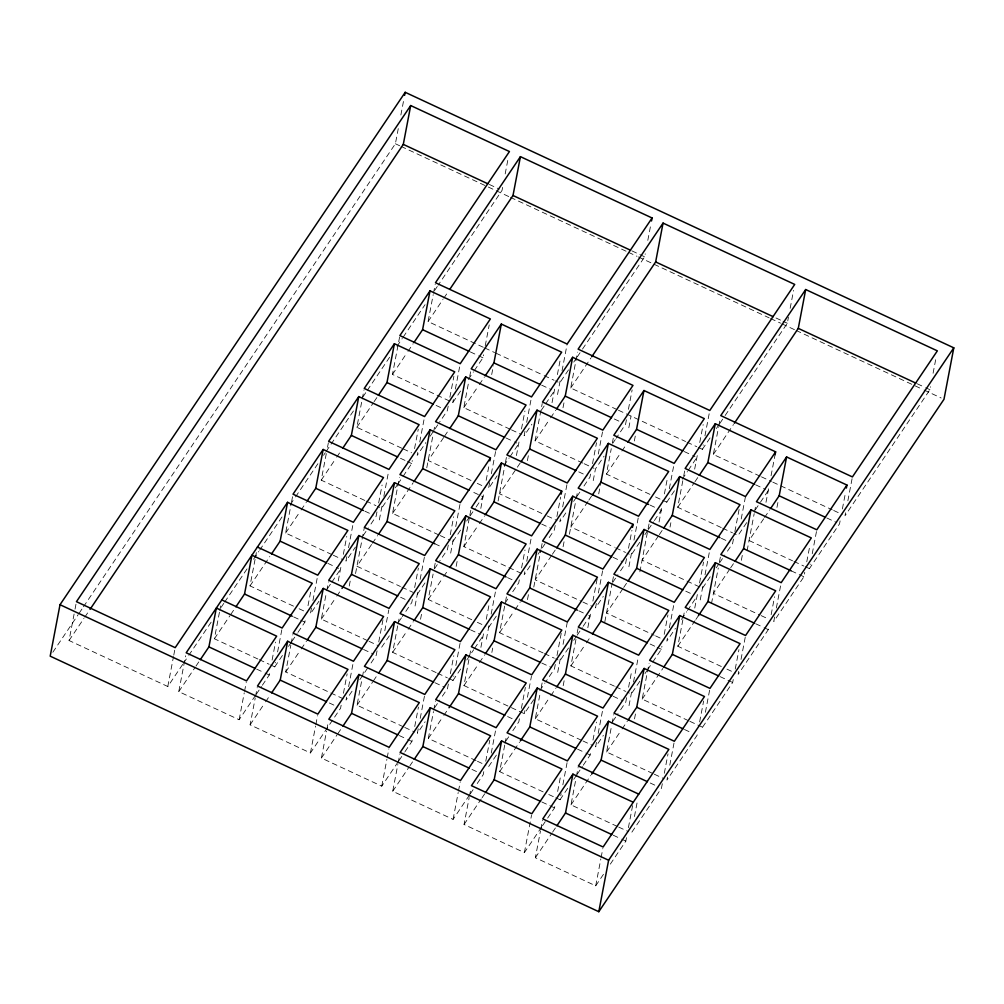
<?xml version="1.0" encoding="UTF-8"?>
<svg xmlns="http://www.w3.org/2000/svg" width="1004" height="1004" viewBox="0 0 1004 1004"><rect width="100%" height="100%" fill="white"/><g stroke="black" fill="none" stroke-linecap="round" stroke-linejoin="round"><path stroke-width="0.75" stroke-dasharray="5 3.75" d="M355.554 573.522L364.352 527.414M415.066 606.002L418.128 589.863M486.388 639.222L489.161 624.576M557.697 672.442L560.483 657.796M629.019 705.661L632.081 689.522M182.665 664.435L167.793 686.51L69.05 640.514L74.748 610.633M75.036 609.139L76.455 601.672M167.793 686.51L173.491 656.629M173.78 655.135L174.922 649.161M255.48 695.446L239.128 719.73L178.775 691.618L185.614 655.775M257.902 659.026L214.392 638.757L219.525 611.875M219.813 610.382L220.667 605.901M293.519 606.152L250.009 585.897L255.141 559.002M255.43 557.509L256.56 551.535M239.128 719.73L244.248 692.848M244.537 691.354L246.244 682.394M331.922 554.597L285.613 533.024L291.311 503.142M291.599 501.649L293.03 494.181M327.655 727.385L310.437 752.95L250.096 724.838L255.229 697.956M255.505 696.462L257.225 687.502M262.37 685.23L269.26 675.002L270.114 670.521M272.109 660.067L275.523 642.133M270.528 664.912L274.745 666.869L275.598 662.389M277.593 651.935L281.86 629.521M364.741 500.419L321.23 480.15L326.363 453.268M327.505 447.295L328.358 442.814M343.255 698.784L285.713 671.977L290.846 645.095M291.122 643.602L292.829 634.628M83.495 606.742L395.388 143.76L398.274 128.625M400.872 115.008L403.759 99.873M297.987 632.357L304.877 622.129L305.442 619.142M308.015 605.701L311.14 589.273M311.491 608.022L310.361 613.996L318.971 601.22M312.922 600.555L317.477 576.66M401.751 448.211L356.847 427.29L361.98 400.395M362.256 398.902L363.975 389.941M367.64 640.677L321.33 619.117L326.451 592.222M326.739 590.728L328.446 581.768M338.26 580.914L341.059 566.281M343.343 554.333L346.756 536.4M346.819 556.643L345.966 561.123L355.429 547.067M348.526 547.682L353.383 522.293M310.437 752.95L315.57 726.068M315.858 724.574L317.565 715.614M349.241 586.035L350.358 580.199M460.56 391.033L452.804 402.529L392.464 374.417L399.592 337.08M398.111 761.885L381.758 786.17L321.418 758.058L326.538 731.176M326.827 729.682L328.245 722.215M376.952 511.914L376.098 516.395L369.208 526.623M378.659 502.954L382.085 485.032M341.147 705.235L340.582 708.222L328.521 726.118M343.431 693.287L347.133 673.86M379.349 519.909L382.147 505.276M383.854 496.315L388.699 470.914M346.631 697.102L346.054 700.089L353.81 688.581M348.626 686.648L353.182 662.74M483.288 347.271L428.08 321.556L433.213 294.674M433.49 293.181L435.209 284.207M438.861 534.944L392.551 513.37L399.391 477.527M403.344 726.77L357.022 705.197L362.155 678.315M362.444 676.821L363.862 669.342M403.106 476.31L411.715 463.534L412.28 460.547M414.564 448.587L418.266 429.172M377.052 650.868L376.199 655.348L369.309 665.577M378.759 641.907L383.026 619.506M417.764 452.415L417.187 455.402L425.809 442.613M419.76 441.948L424.315 418.053M384.808 630.788L388.799 609.88M426.775 467.789L433.289 433.615M433.577 432.122L435.008 424.654M436.15 672.592L392.639 652.336L397.772 625.442M398.061 623.948L399.479 616.481M448.186 406.181L447.332 410.661L439.576 422.169M449.892 397.22L453.883 376.312M412.38 599.501L411.803 602.488L402.34 616.544M414.665 587.553L418.367 568.126M452.804 402.529L453.381 399.542M455.377 389.088L459.932 365.192M420.136 579.408L424.692 555.513M381.758 786.17L386.891 759.288M387.167 757.794L388.887 748.833M502.602 187.397L502.038 190.383L438.171 285.186M505.175 173.943L508.313 157.515M420.55 619.242L421.944 611.963M510.095 429.21L463.785 407.637L468.63 382.248M469.759 376.274L470.625 371.794M471.754 619.719L428.244 599.463L433.101 574.075M434.243 568.101L435.673 560.634M469.433 795.105L453.08 819.389L392.727 791.277L397.86 764.395M398.149 762.902L399.856 753.941M474.34 370.576L482.949 357.8L483.514 354.814M485.221 345.853L489.212 324.932M448.273 545.134L447.42 549.615L439.664 561.123M450.269 534.68L453.682 516.759M405.001 751.67L411.891 741.441L412.468 738.455M414.74 726.507L418.442 707.08M450.671 553.129L453.745 537.002M455.741 526.548L460.02 504.133M418.229 728.829L417.375 733.309L425.119 721.801M420.224 718.375L424.491 695.96M491.696 374.555L493.366 365.82M456.167 566.381L457.548 559.09M521.402 573.397L463.861 546.59L469.558 516.721M469.847 515.228L470.989 509.254M476.059 760.643L428.344 738.417L433.477 711.535M433.753 710.041L435.472 701.068M480.803 508.4L483.602 493.767M486.162 480.314L489.299 463.886M448.361 684.088L447.508 688.568L440.618 698.797M450.357 673.634L453.783 655.712M489.651 482.635L488.509 488.622L497.118 475.833M491.358 473.675L495.637 451.273M448.775 678.478L452.992 680.436L453.846 675.956M455.841 665.501L460.108 643.1M498.097 501.009L505.175 463.848M505.464 462.355L506.894 454.887M533.777 699.6L524.301 713.656L463.961 685.556L471.089 648.207M516.42 455.54L519.219 440.894M521.49 428.946L524.916 411.025M480.903 647.354L483.702 632.721M486.262 619.28L489.111 604.333M524.979 431.268L524.126 435.749L531.869 424.253M526.686 422.307L531.254 398.412M491.157 614.122L496.014 588.733M453.08 819.389L458.2 792.507M458.489 791.014L460.196 782.053M527.401 460.648L528.506 454.825M491.86 652.462L492.7 648.095M582.809 463.082L535.094 440.856L542.223 403.52M543.076 652.939L499.565 632.683L505.276 602.814M505.564 601.321L506.418 596.84M541.608 827.045L524.389 852.609L464.049 824.497L469.169 797.615M469.458 796.122L470.889 788.655M552.037 402.667L555.112 386.54M557.396 374.592L560.245 359.645M519.306 579.848L518.729 582.835L510.12 595.61M521.578 567.9L525.004 549.979M483.777 771.674L483.213 774.661L475.457 786.157M485.773 761.22L489.764 740.299M557.521 394.534L560.596 378.408M562.027 370.94L567.147 344.046M524.778 571.715L524.213 574.702L531.957 563.194M526.774 561.261L531.618 535.86M491.257 753.088L495.813 729.18M563.006 407.775L564.122 401.951M527.476 599.601L528.593 593.766M617.021 409.569L570.711 387.996L577.551 352.14M533.789 587.089L540.88 549.941M541.169 548.448L542.587 540.98M543.164 791.905L499.666 771.637L504.786 744.755M505.075 743.261L506.505 735.781M555.199 525.494L554.346 529.974L547.456 540.19M556.906 516.52L560.621 497.106M519.394 718.801L518.83 721.788L511.074 733.296M521.39 708.347L525.381 687.439M560.395 518.855L559.83 521.842L567.574 510.333M562.679 506.894L567.235 482.999M524.301 713.656L524.879 710.669M527.439 697.228L531.43 676.319M563.093 546.728L564.21 540.905M569.406 534.228L575.932 500.055M576.208 498.561L577.639 491.094M581.592 740.337L535.283 718.776L540.127 693.375M541.256 687.401L542.122 682.921M590.528 474.114L589.963 477.101L582.22 488.609M592.523 463.66L596.514 442.751M555.3 664.447L554.446 668.928L545.837 681.703M557.007 655.486L561.286 633.072M593.226 480.615L595.447 468.968L604.057 456.192M598.296 454.034L602.563 431.632M563.056 644.355L567.335 621.953M524.389 852.609L531.518 815.273M598.71 493.868L600.656 483.664M582.508 349.091L644.668 256.823L645.246 253.836M647.806 240.383L650.943 223.955M563.181 685.682L564.298 679.859M649.914 494.344L606.416 474.076L611.26 448.688M612.402 442.714L613.256 438.233M614.385 686.159L570.887 665.903L576.02 639.021M577.162 633.047L578.015 628.567M603.454 874.333L595.711 885.829L535.358 857.717L540.491 830.835M540.779 829.342L542.486 820.381M626.433 419.76L625.58 424.24L616.105 438.296M628.429 409.306L632.131 389.878M587.829 627.701L590.616 613.067M592.9 601.12L597.167 578.718M547.644 818.109L554.534 807.881L555.099 804.894M557.659 791.453L560.797 775.013M628.83 427.754L631.064 416.108M596.376 603.442L595.523 607.922L603.278 596.414M598.371 592.987L602.651 570.573M555.802 797.791L560.006 799.749L561.148 793.775M562.855 784.814L567.134 762.4M634.327 440.994L635.72 433.715M604.835 621.765L612.202 583.161M612.478 581.667L613.908 574.2M617.297 826.43L570.975 804.857L576.108 777.974M576.396 776.481L578.103 767.508M626.521 558.713L625.668 563.194L618.778 573.409M628.517 548.247L631.93 530.325M583.261 765.236L590.139 755.008L590.716 752.021M592.987 740.073L596.414 722.152M628.918 566.708L631.993 550.568M633.988 540.114L638.557 516.219M596.476 742.395L595.623 746.876L603.379 735.38M598.183 733.435L602.751 709.539M639.887 571.816L649.525 521.327M652.901 773.557L606.592 751.983L611.725 725.101M612.013 723.608L613.72 714.647M659.063 521.98L661.849 507.334M664.41 493.893L667.547 477.465M626.609 697.667L625.756 702.147L618.866 712.376M628.604 687.213L631.742 670.772M662.552 500.23L666.756 502.188L667.334 499.201M669.329 488.747L673.885 464.852M633.511 682.055L638.368 656.666M595.711 885.829L600.831 858.947M601.12 857.454L602.827 848.493M670.032 527.087L670.86 522.72M634.515 718.902L635.62 713.078M721.236 527.564L677.738 507.296L683.435 477.427M683.711 475.934L685.142 468.466M688.506 720.696L642.196 699.123L649.048 663.28M694.668 469.106L697.466 454.473M699.75 442.526L703.164 424.592M652.751 662.05L661.36 649.274L661.937 646.287M664.209 634.34L667.924 614.925M610.344 864.105L625.843 841.101L626.697 836.621M628.404 827.66L632.683 805.246M698.182 447.37L702.373 449.328L703.227 444.847M704.946 435.874L709.79 410.485M667.409 638.155L666.844 641.142L675.454 628.366M669.404 627.701L673.973 603.793M634.453 816.528L637.59 800.1M760.066 476.197L713.342 454.435L718.475 427.553M718.764 426.047L720.182 418.58M721.324 666.518L677.813 646.25L682.946 619.368M683.235 617.874L684.653 610.407M694.755 608.06L697.554 593.427M699.55 582.96L703.54 562.052M662.314 783.747L661.46 788.228L631.328 832.969M664.309 773.293L668.011 753.879M700.24 599.928L703.026 585.282M705.021 574.828L709.59 550.932M667.509 777.109L666.945 780.095L697.077 735.367L697.642 732.38M669.793 765.161L674.06 742.759M711.485 603.58L718.274 567.988M719.416 562.014L720.847 554.547M733.447 539.06L732.594 543.54L725.704 553.769M734.878 531.593L739.433 507.698M699.637 721.926L703.628 701.005M741.216 518.98L745.483 496.578M689.911 721.349L702.549 727.222L703.114 724.235M705.398 712.288L709.665 689.886M741.341 560.307L742.458 554.484M725.139 415.531L787.312 323.263L788.441 317.289M790.161 308.316L793.574 290.394M747.101 550.719L754.18 513.634M754.468 512.14L755.886 504.673M765.989 502.326L768.788 487.693M771.059 475.745L775.05 454.825M702.549 727.222L732.682 682.494L733.246 679.507M735.242 669.053L738.957 649.638M738.731 671.375L738.166 674.362L768.298 629.633L768.863 626.647M741.015 659.427L745.282 637.013M776.958 507.434L778.351 500.155M771.147 614.686L774.561 596.765M774.636 617.008L773.783 621.501L803.915 576.76L804.769 572.28M776.343 608.047L780.899 584.152M806.764 561.826L809.902 545.398M805.183 566.67L809.4 568.628L810.253 564.148M812.249 553.693L816.516 531.292M840.097 520.913L839.532 523.9L809.4 568.628M842.381 508.953L845.519 492.525M845.581 512.78L845.004 515.767L929.942 389.703L930.507 386.716M847.853 500.82L852.132 478.419M933.08 373.262L935.929 358.328M52.823 652.261L78.237 614.548M79.115 613.243L82.617 608.047M69.05 640.514L83.922 618.439M84.8 617.134L89.18 610.645M183.544 663.129L187.924 656.641M188.79 655.336L212.421 620.271M221.169 607.282L223.792 603.391M224.67 602.086L247.423 568.327M253.548 559.228L258.794 551.434M259.672 550.142L282.413 516.37M290.294 504.686L294.661 498.185M295.54 496.892L319.172 461.827M323.539 455.327L325.296 452.729M326.162 451.436L354.161 409.87M362.921 396.881L366.41 391.685M367.288 390.393L390.041 356.621M397.044 346.229L402.29 338.436M403.169 337.143L425.043 304.676M434.669 290.382L437.292 286.491M178.775 691.618L195.14 667.334M195.993 666.066L199.445 660.946M214.392 638.757L229.891 615.753M230.757 614.473L235.061 608.085M250.009 585.897L269.812 556.492M285.613 533.024L300.259 511.287M301.112 510.019L306.283 502.351M321.23 480.15L335.863 458.426M336.729 457.146L341.034 450.758M356.847 427.29L373.212 403.006M374.065 401.726L377.517 396.618M392.464 374.417L407.097 352.693M407.963 351.413L413.133 343.744M428.08 321.556L442.965 299.456M443.843 298.163L448.223 291.662M256.346 694.166L261.517 686.498M274.745 666.869L283.354 654.081M288.512 646.413L291.097 642.585M291.963 641.305L297.121 633.637M327.58 588.444L331.019 583.324M331.885 582.044L340.494 569.268L336.277 567.31M363.184 535.571L368.342 527.903M390.192 495.487L381.583 508.262L377.366 506.305M395.35 487.818L397.069 485.258M397.935 483.978L402.24 477.59M430.114 436.225L438.723 423.45M468.303 379.525L473.474 371.856M250.096 724.838L264.73 703.114M265.596 701.834L269.9 695.446M285.713 671.977L300.347 650.253M301.213 648.973L306.371 641.305M321.33 619.117L335.963 597.38M336.829 596.1L341.134 589.712M371.568 544.507L356.935 566.243L400.433 586.499M372.434 543.239L377.592 535.571M392.551 513.37L413.209 482.698M443.668 437.506L428.168 460.51L471.667 480.778M444.521 436.225L448.826 429.837M463.785 407.637L478.419 385.912M479.284 384.632L484.443 376.964M359.834 679.633L368.443 666.857M381.671 647.216L390.28 634.44M398.889 621.664L401.474 617.824M417.275 594.343L425.031 582.847M434.494 568.791L438.798 562.391M452.892 541.482L460.648 529.974M466.672 521.038L469.257 517.198M470.11 515.918L475.281 508.25M476.147 506.97L483.024 496.754L470.399 490.868M504.008 465.605L509.179 457.937M510.032 456.669L518.641 443.881L514.437 441.923M541.344 410.184L544.795 405.076M545.649 403.796L554.258 391.02M568.502 369.886L559.743 382.888L555.501 380.905M573.748 362.093L576.384 358.19M577.25 356.897L581.63 350.396M321.418 758.058L336.917 735.053M337.771 733.773L342.075 727.385M357.022 705.197L372.522 682.193M373.388 680.913L377.692 674.525M392.639 652.336L407.285 630.6M408.139 629.32L413.309 621.652M428.244 599.463L442.889 577.727M443.743 576.459L448.048 570.059M463.861 546.59L478.506 524.866M479.36 523.586L484.53 515.918M520.147 463.057L499.477 493.73L545.787 515.303M535.094 440.856L549.74 419.132M550.594 417.852L555.764 410.184M570.711 387.996L590.854 358.102M398.977 760.605L404.148 752.937M434.594 707.745L439.765 700.077M452.992 680.436L461.602 667.66M466.772 659.992L473.65 649.764M474.515 648.484L483.125 635.708M488.597 627.563L497.206 614.787M504.949 603.278L509.254 596.891M537.993 554.258L541.432 549.138M542.298 547.858L546.603 541.47M573.598 501.385L576.183 497.557M577.049 496.277L581.354 489.889M612.666 443.404L615.251 439.576M392.727 791.277L409.092 766.993M409.946 765.726L412.531 761.885M428.344 738.417L442.977 716.693M443.843 715.413L448.148 709.025M463.961 685.556L478.594 663.82M479.46 662.54L484.631 654.872M499.565 632.683L514.199 610.947M515.065 609.679L520.235 602.011M551.547 555.526L535.182 579.81L581.492 601.383M552.401 554.246L555.852 549.138M588.018 501.385L570.799 526.949L614.297 547.205M588.884 500.105L591.469 496.277M606.416 474.076L621.049 452.352M621.915 451.072L626.22 444.684M470.299 793.825L474.603 787.437M488.684 766.529L497.306 753.74M505.916 740.965L510.22 734.577M539.801 690.652L544.971 682.984M568.528 648.007L559.906 660.783L555.701 658.825M573.686 640.339L576.271 636.498M577.137 635.231L582.295 627.563M583.161 626.283L590.051 616.054L585.834 614.097M612.754 582.358L617.912 574.69M639.749 542.273L631.139 555.061L626.935 553.091M644.919 534.605L647.505 530.777M648.371 529.497L653.529 521.829M654.395 520.549L661.285 510.321L657.068 508.363M666.756 502.188L675.366 489.412M682.256 479.184L687.426 471.516M688.28 470.236L696.901 457.46L692.685 455.49M702.373 449.328L710.255 437.631M716.379 428.532L719.015 424.629M719.893 423.337L724.26 416.836M464.049 824.497L481.267 798.946M482.133 797.665L484.706 793.825M499.666 771.637L519.47 742.245M535.283 718.776L549.916 697.04M550.782 695.759L555.94 688.091M570.887 665.903L585.52 644.166M586.386 642.899L590.691 636.498M622.856 588.746L606.504 613.03L654.219 635.256M623.722 587.466L627.161 582.358M658.473 535.885L642.121 560.169L702.461 588.281L710.204 576.773M659.339 534.605L662.778 529.497M677.738 507.296L694.09 483.012M694.956 481.744L698.395 476.624M713.342 454.435L733.485 424.541M560.006 799.749L568.615 786.96M573.786 779.292L576.371 775.464M577.225 774.184L582.395 766.516M612.842 721.311L618.012 713.643M639.837 681.227L631.227 694.002L627.023 692.045M645.007 673.558L646.727 670.998M647.593 669.718L651.897 663.33M681.478 619.418L686.648 611.75M687.514 610.47L696.977 596.414M716.241 567.825L718.826 563.997M719.68 562.717L724.85 555.049M746.687 522.632L738.078 535.408L733.861 533.45M755.297 509.844L759.601 503.456M760.467 502.176L768.211 490.68M542.474 825.777L546.778 819.377M535.358 857.717L551.723 833.433M552.589 832.165L556.028 827.045M570.975 804.857L590.779 775.464M606.592 751.983L621.238 730.259M622.091 728.979L627.262 721.311M642.196 699.123L662.866 668.438M677.813 646.25L695.032 620.685M695.897 619.418L698.483 615.577M729.795 569.105L713.43 593.389L759.739 614.963M730.648 567.825L734.1 562.717M763.68 518.792L749.047 540.516L792.558 560.784M764.546 517.512L769.717 509.844M489.337 184.46L499.214 189.066M631.93 250.887L644.668 256.823M775.979 317.979L781.639 320.615M783.057 321.28L787.312 323.263M917.204 383.766L924.282 387.055M925.688 387.72L929.942 389.703M395.388 143.76L399.655 145.743M401.073 146.408L509.091 196.721M510.509 197.386L627.048 251.665M628.466 252.33L637 256.309M638.418 256.961L652.638 263.588M654.056 264.253L769.177 317.866M770.595 318.532L780.547 323.162M781.965 323.828L794.754 329.789M796.172 330.454L922.663 389.364M924.082 390.029L941.137 397.973M484.706 347.936L494.621 352.555M496.039 353.207L542.75 374.969M544.168 375.634L554.082 380.24M618.426 410.222L685.594 441.509M687 442.162L696.776 446.717M761.484 476.85L771.398 481.468M772.804 482.133L832.266 509.831M833.684 510.484L842.18 514.45M470.311 351.915L477.327 355.178M478.732 355.83L482.949 357.8M541.633 385.134L551.46 389.715M614.348 419.007L619.97 421.617M684.264 451.574L691.279 454.837M755.585 484.794L765.412 489.375M826.894 518.014L836.721 522.595M511.5 429.863L521.314 434.443M584.215 463.735L594.042 468.316M655.537 496.955L661.147 499.578M722.642 528.217L732.468 532.798M793.951 561.437L803.777 566.018M436.1 405.428L441.71 408.051M506.016 437.995L513.031 441.271M578.731 471.867L587.152 475.796M650.052 505.087L655.662 507.71M721.374 538.307L729.795 542.235M791.29 570.874L803.915 576.76M403.156 448.863L411.577 452.779M477.276 483.388L485.698 487.304M547.193 515.956L557.019 520.524M615.703 547.87L625.53 552.438M761.145 615.615L768.16 618.878M400.483 458.301L406.105 460.911M407.498 461.564L411.715 463.534M541.721 524.088L551.535 528.656M613.03 557.308L622.856 561.876M685.757 591.18L691.367 593.791M755.673 623.748L762.689 627.011M764.094 627.663L768.298 629.633M366.134 501.071L375.96 505.652M440.267 535.596L450.081 540.177M582.897 602.036L592.724 606.617M655.612 635.908L664.033 639.837M726.934 669.128L735.355 673.056M364.866 511.161L373.287 515.09M434.782 543.729L441.798 547.004M507.509 577.601L515.93 581.529M578.819 610.821L584.428 613.444M650.14 644.041L655.75 646.664M657.156 647.316L661.36 649.274M720.056 676.608L732.682 682.494M333.328 555.25L343.155 559.818M401.838 587.152L413.071 592.385M477.364 622.342L485.785 626.258M544.469 653.591L554.296 658.172M615.791 686.811L625.617 691.392M327.856 563.382L334.884 566.658M400.583 597.254L409.004 601.183M470.499 629.822L480.314 634.402M541.809 663.042L551.635 667.622M613.13 696.261L622.957 700.842M684.452 729.481L691.467 732.757M299.129 608.775L307.55 612.691M369.045 641.343L378.872 645.911M437.556 673.245L447.37 677.825M582.998 740.99L592.812 745.57M654.307 774.209L664.133 778.79M293.645 616.908L299.267 619.518M300.66 620.171L304.877 622.129M363.561 649.475L373.388 654.043M434.883 682.695L444.709 687.263M507.597 716.567L513.22 719.178M577.513 749.135L584.529 752.398M585.934 753.05L590.139 755.008M650.228 783.007L658.649 786.923M259.308 659.678L269.122 664.246M404.737 727.423L414.564 732.004M477.465 761.296L485.886 765.224M548.786 794.515L554.396 797.126M618.69 827.083L628.517 831.663M256.635 669.116L263.65 672.379M265.056 673.044L269.26 675.002M329.35 702.988L337.771 706.916M399.266 735.555L406.281 738.818M407.687 739.484L411.891 741.441M471.98 769.428L480.401 773.356M541.896 801.995L554.534 807.881M613.218 835.215L620.234 838.478M621.639 839.143L625.843 841.101"/><path stroke-width="1.5" d="M60.014 604.709L50.2 656.164L598.798 911.695L943.986 399.291L953.8 347.836L405.202 92.305L60.014 604.709L608.612 860.24L598.798 911.695M200.311 659.666L208.92 646.89L216.324 608.047L276.665 636.159L246.532 680.9L186.192 652.788L287.558 502.326L347.899 530.426L317.766 575.166L257.413 547.054M235.915 606.805L244.537 594.029L251.941 555.187L312.282 583.299L282.149 628.027L221.809 599.928M271.532 553.944L280.141 541.156L287.558 502.326M307.136 501.071L315.758 488.283L323.162 449.453L383.503 477.565L353.383 522.293L293.03 494.181L323.162 449.453M271.62 692.885L280.229 680.11L287.646 641.267L347.986 669.379L317.854 714.12L257.501 686.008L287.646 641.267M404.625 95.33L405.202 92.305M90.046 609.34L403.294 144.388L410.699 105.545L509.442 151.541L175.198 647.668L76.455 601.672L410.699 105.545M342.753 448.198L351.362 435.422L358.779 396.58L419.12 424.692L388.987 469.42L328.634 441.321L358.779 396.58M307.237 640.025L315.846 627.249L323.25 588.407L383.603 616.519L353.471 661.247L293.118 633.135L323.25 588.407M378.37 395.338L386.979 382.549L394.396 343.719L454.737 371.831L424.604 416.56L364.251 388.448L394.396 343.719M341.987 588.432L351.463 574.376L358.867 535.546L419.22 563.646L389.075 608.386L328.735 580.274L358.867 535.546M413.987 342.464L422.596 329.688L430.013 290.846L490.354 318.958L460.221 363.699L399.868 335.587L430.013 290.846M378.458 534.291L387.067 521.503L394.472 482.673L454.825 510.785L424.692 555.513L364.352 527.414L394.472 482.673M342.941 726.105L351.551 713.329L358.955 674.487L419.308 702.599L389.163 747.34L328.823 719.228L358.955 674.487M414.075 481.418L422.684 468.642L430.088 429.8L490.441 457.912L489.864 460.899M378.558 673.245L387.167 660.469L394.572 621.627L454.912 649.739L424.78 694.467L364.439 666.355L394.572 621.627M449.692 428.557L458.301 415.769L465.705 376.939L526.058 405.051L495.913 449.779L435.573 421.667L465.705 376.939M414.175 620.384L422.784 607.596L430.189 568.766L490.529 596.865L460.397 641.606L400.056 613.494L430.189 568.766M449.968 289.064L513.006 195.491L520.423 156.649L652.085 217.981L651.508 220.968M485.308 375.684L493.918 362.908L501.322 324.066L561.675 352.178L531.53 396.919L471.19 368.807L501.322 324.066M449.779 567.511L458.389 554.723L465.793 515.893L526.134 544.005L496.014 588.733L435.673 560.634L465.793 515.893M414.25 759.325L422.86 746.549L430.277 707.707L490.617 735.819L460.485 780.56L400.132 752.448L430.277 707.707M485.396 514.638L494.006 501.862L501.41 463.02L561.751 491.132L561.186 494.119M449.014 707.745L458.477 693.689L465.894 654.846L526.234 682.958L496.101 727.687L435.749 699.575L465.894 654.846M521.013 461.777L529.623 448.989L537.027 410.159L597.367 438.271L567.235 482.999L506.894 454.887L537.027 410.159M485.484 653.604L494.093 640.816L501.511 601.986L561.851 630.085L531.718 674.826L471.365 646.714L501.511 601.986M556.618 408.904L565.239 396.128L572.644 357.286L632.984 385.398L602.852 430.139L542.511 402.027L572.644 357.286M521.089 600.731L529.698 587.942L537.115 549.113L597.455 577.212L567.335 621.953L506.982 593.853L537.115 549.113M485.572 792.545L494.181 779.769L501.598 740.927L561.939 769.039L531.794 813.78L471.453 785.668L501.598 740.927M556.705 547.858L565.315 535.082L572.732 496.24L633.072 524.352L632.507 527.338M520.323 740.965L529.798 726.909L537.203 688.066L597.556 716.178L567.423 760.906L507.07 732.794L537.203 688.066M592.322 494.997L600.932 482.209L608.349 443.379L668.689 471.491L638.557 516.219L578.204 488.107L608.349 443.379M556.806 686.824L565.415 674.035L572.82 635.206L633.173 663.305L603.027 708.046L542.687 679.934L572.82 635.206M591.732 356.809L655.65 261.931L663.054 223.089L794.716 284.421L709.79 410.485L578.128 349.154L663.054 223.089M627.939 442.124L636.549 429.348L643.966 390.506L704.306 418.618L674.173 463.359L613.82 435.247L643.966 390.506M592.41 633.951L601.019 621.162L608.424 582.333L668.777 610.432L638.644 655.173L578.304 627.073L608.424 582.333M556.894 825.765L565.503 812.989L572.907 774.147L633.26 802.259M628.027 581.078L636.636 568.302L644.041 529.459L704.394 557.571L674.249 602.3L613.908 574.2L644.041 529.459M591.645 774.184L601.12 760.128L608.524 721.286L668.865 749.398L603.115 846.999L542.775 818.887L572.907 774.147M663.644 528.217L672.253 515.428L679.658 476.599L740.011 504.711L709.866 549.439L649.525 521.327L679.658 476.599M628.127 720.044L636.737 707.255L644.141 668.426L704.482 696.525L674.349 741.266L614.009 713.154L644.141 668.426M699.261 475.344L707.87 462.568L715.275 423.726L775.628 451.838L775.05 454.825M663.732 667.171L672.341 654.382L679.746 615.552L740.086 643.652L709.953 688.393L649.626 660.293L679.746 615.552M698.483 615.577L707.958 601.521L715.363 562.679L775.703 590.791L745.57 635.519L685.23 607.42L715.363 562.679M734.953 561.437L743.575 548.648L750.979 509.819L811.32 537.931L781.187 582.659L720.847 554.547L750.979 509.819M734.363 423.249L798.28 328.371L805.685 289.528L937.347 350.86L852.421 476.925L720.759 415.593L805.685 289.528M770.57 508.564L779.179 495.788L786.596 456.945L846.937 485.057L846.372 488.044M520.423 156.649L435.485 282.714L567.147 344.046L652.085 217.981M430.088 429.8L399.956 474.541L460.296 502.64L490.441 457.912M501.41 463.02L471.278 507.76L531.618 535.86L561.751 491.132M572.732 496.24L542.587 540.98L602.94 569.08L633.072 524.352M715.275 423.726L685.142 468.466L745.483 496.578L775.628 451.838M608.524 721.286L578.392 766.014L638.732 794.126M786.596 456.945L756.451 501.686L816.804 529.798L846.937 485.057M608.612 860.24L953.8 347.836M403.294 144.388L487.931 183.807M513.006 195.491L630.512 250.222M655.65 261.931L773.155 316.662M798.28 328.371L915.786 383.101M422.596 329.688L468.906 351.262M493.918 362.908L540.227 384.482M565.239 396.128L611.549 417.702M636.549 429.348L682.858 450.921M707.87 462.568L754.18 484.141M779.179 495.788L825.501 517.361M386.979 382.549L433.301 404.123M458.301 415.769L504.61 437.342M529.623 448.989L575.932 470.562M600.932 482.209L648.647 504.435M672.253 515.428L719.968 537.655M743.575 548.648L791.29 570.874M351.362 435.422L397.684 456.996M422.684 468.642L468.993 490.216M494.006 501.862L540.315 523.435M565.315 535.082L611.624 556.655M636.636 568.302L682.946 589.875M707.958 601.521L754.268 623.095M315.758 488.283L363.461 510.509M387.067 521.503L434.782 543.729M458.389 554.723L506.104 576.949M529.698 587.942L577.413 610.168M601.019 621.162L647.329 642.736M672.341 654.382L718.651 675.956M280.141 541.156L326.463 562.729M351.463 574.376L397.772 595.949M422.784 607.596L469.094 629.169M494.093 640.816L540.416 662.389M565.415 674.035L611.725 695.609M636.737 707.255L683.046 728.829M244.537 594.029L292.252 616.255M315.846 627.249L362.155 648.81M387.167 660.469L433.477 682.03M458.477 693.689L504.799 715.25M529.798 726.909L576.108 748.469M601.12 760.128L647.429 781.689M208.92 646.89L255.229 668.463M280.229 680.11L326.538 701.683M351.551 713.329L397.86 734.903M422.86 746.549L469.182 768.123M494.181 779.769L540.491 801.343M565.503 812.989L611.812 834.562"/></g></svg>
